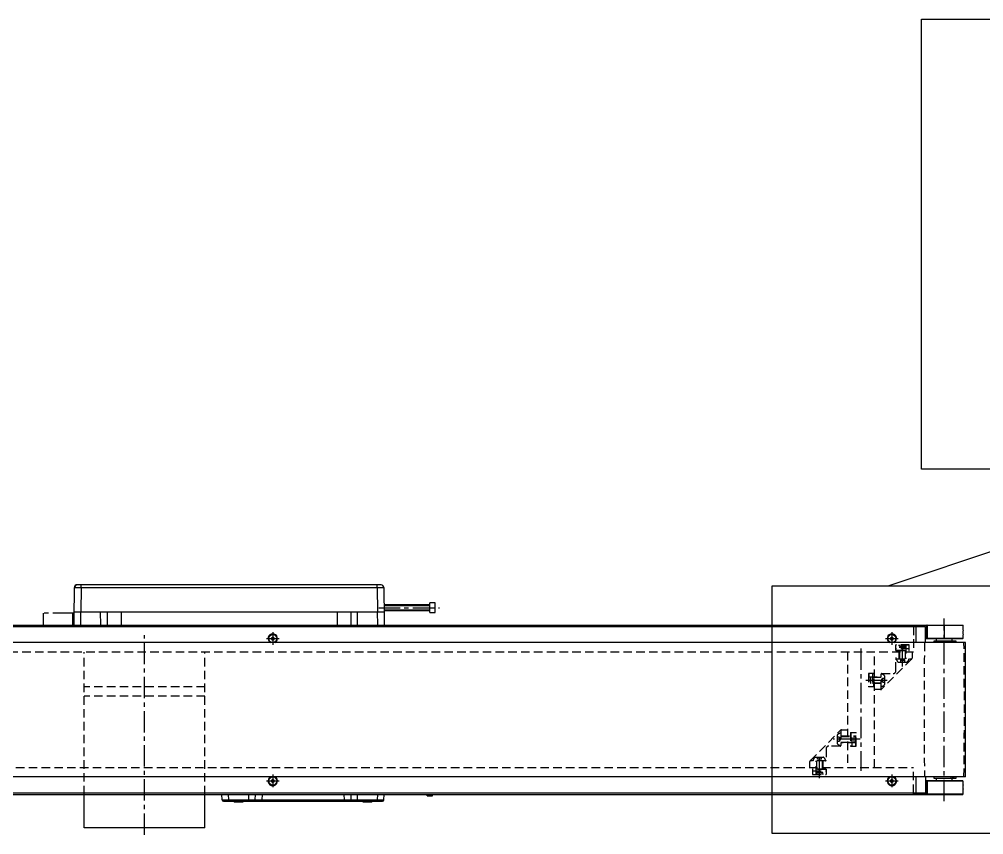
# Model space of a CAD drawing. Extents: x 0 to 1797, y -8 to 948.
# Drawn here: x 658 to 1377, y 341 to 948 of the extents above; entities that cross this region are included whole.
import ezdxf

# ---------------------------------------------------------------- set-up
doc = ezdxf.new("R2010")
doc.units = 0
doc.header["$LTSCALE"] = 0.5
for name, pattern in [('CENTER', [50.8, 31.75, -6.35, 6.35, -6.35]), ('DASHED', [19.05, 12.7, -6.35]), ('PHANTOM', [63.5, 31.75, -6.35, 6.35, -6.35, 6.35, -6.35])]:
    doc.linetypes.add(name, pattern=pattern)
for name, color, linetype in [('MSM_CENTER', 1, 'CENTER'), ('MSM_CONTINUOUS', 7, 'CONTINUOUS'), ('MSM_DASHED', 4, 'DASHED'), ('MSM_IMAGINARY', 6, 'PHANTOM'), ('MSM_NARROW', 5, 'CONTINUOUS')]:
    doc.layers.add(name, color=color, linetype=linetype)

msp = doc.modelspace()

# ---------------------------------------------------------------- linework, layer by layer
at = {"layer": 'MSM_CENTER'}
for p, q in [((926.05, 509.77), (971.26, 509.77)), ((1347.19, 365.77), (1347.19, 501.77)), ((751.69, 340.77), (751.69, 489.43)), ((847.19, 491.47), (847.19, 482.07)), ((1308.19, 491.47), (1308.19, 482.07)), ((842.49, 486.77), (851.89, 486.77)), ((1303.49, 486.77), (1312.89, 486.77)), ((1316.19, 466.02), (1316.19, 483.07)), ((1285.19, 479.27), (1285.19, 388.27)), ((1288.89, 455.77), (1305.94, 455.77)), ((1284.5, 411.77), (1264.44, 411.77)), ((1254.19, 382.77), (1254.19, 401.52)), ((842.49, 380.77), (851.89, 380.77)), ((847.19, 385.47), (847.19, 376.07)), ((1303.49, 380.77), (1312.89, 380.77)), ((1308.19, 385.47), (1308.19, 376.07))]:
    msp.add_line(p, q, dxfattribs=at)
at = {"layer": 'MSM_CONTINUOUS'}
for p, q in [((699.19, 501.77), (699.59, 524.81)), ((699.59, 524.81), (701.05, 524.82)), ((699.72, 525.47), (699.72, 525.79)), ((699.87, 525.79), (699.72, 525.79)), ((701.41, 526.77), (700.72, 526.77)), ((701.05, 524.82), (704.59, 524.81)), ((927.79, 526.77), (701.59, 526.77)), ((704.59, 524.81), (704.27, 506.77)), ((704.59, 524.81), (704.59, 526.77)), ((704.59, 524.81), (929.79, 524.81)), ((874.69, 526.97), (874.49, 526.77)), ((874.89, 526.77), (874.69, 526.97)), ((877.19, 526.97), (876.99, 526.77)), ((877.39, 526.77), (877.19, 526.97)), ((879.69, 526.97), (879.49, 526.77)), ((879.89, 526.77), (879.69, 526.97)), ((882.19, 526.97), (881.99, 526.77)), ((882.39, 526.77), (882.19, 526.97)), ((884.69, 526.97), (884.49, 526.77)), ((884.89, 526.77), (884.69, 526.97)), ((887.19, 526.97), (886.99, 526.77)), ((887.39, 526.77), (887.19, 526.97)), ((889.69, 526.97), (889.49, 526.77)), ((889.89, 526.77), (889.69, 526.97)), ((892.19, 526.97), (891.99, 526.77)), ((892.39, 526.77), (892.19, 526.97)), ((894.69, 526.97), (894.49, 526.77)), ((894.89, 526.77), (894.69, 526.97)), ((897.19, 526.97), (896.99, 526.77)), ((897.39, 526.77), (897.19, 526.97)), ((899.69, 526.97), (899.49, 526.77)), ((899.89, 526.77), (899.69, 526.97)), ((902.19, 526.97), (901.99, 526.77)), ((902.39, 526.77), (902.19, 526.97)), ((904.69, 526.97), (904.49, 526.77)), ((904.89, 526.77), (904.69, 526.97)), ((907.19, 526.97), (906.99, 526.77)), ((907.39, 526.77), (907.19, 526.97)), ((909.69, 526.97), (909.49, 526.77)), ((909.89, 526.77), (909.69, 526.97)), ((912.19, 526.97), (911.99, 526.77)), ((912.39, 526.77), (912.19, 526.97)), ((914.69, 526.97), (914.49, 526.77)), ((914.89, 526.77), (914.69, 526.97)), ((924.79, 524.81), (924.79, 526.77)), ((924.79, 524.81), (925.1, 506.77)), ((929.79, 524.81), (930.19, 501.77)), ((964.19, 511.77), (930.01, 511.77)), ((968.19, 513.27), (964.19, 513.27)), ((964.19, 506.27), (964.19, 513.27)), ((968.19, 506.27), (968.19, 513.27)), ((699.19, 496.77), (699.36, 506.77)), ((699.36, 506.77), (930.01, 506.77)), ((704.19, 496.77), (704.36, 506.77)), ((719.19, 496.77), (719.01, 506.77)), ((724.19, 496.77), (724.01, 506.77)), ((734.19, 506.77), (734.19, 496.77)), ((895.19, 506.77), (895.19, 496.77)), ((905.36, 506.77), (905.19, 496.77)), ((910.19, 496.77), (910.36, 506.77)), ((925.01, 506.77), (925.19, 496.77)), ((930.01, 506.77), (930.19, 496.77)), ((930.08, 507.77), (964.19, 507.77)), ((964.19, 506.27), (968.19, 506.27)), ((333.39, 496.77), (1360.99, 496.77)), ((361.13, 495.77), (1333.24, 495.77)), ((699.19, 501.77), (699.27, 501.77)), ((930.1, 501.77), (930.19, 501.77)), ((1324.19, 495.77), (1324.19, 496.77)), ((1361.19, 496.57), (1324.19, 496.57)), ((1324.39, 496.77), (1324.39, 495.77)), ((1326.23, 483.77), (1326.23, 495.77)), ((1333.24, 483.77), (1333.24, 495.77)), ((1333.99, 496.77), (1333.99, 486.77)), ((1334.19, 496.57), (1334.19, 486.97)), ((1334.39, 496.77), (1334.39, 486.77)), ((1347.19, 496.77), (1347.19, 486.77)), ((1361.19, 492.97), (1361.19, 496.57)), ((1361.19, 486.97), (1361.19, 489.59)), ((1363.09, 483.77), (331.29, 483.77)), ((847.19, 487.93), (846.19, 487.35)), ((846.19, 487.35), (846.19, 486.19)), ((846.19, 486.19), (847.19, 485.62)), ((848.19, 487.35), (847.19, 487.93)), ((847.19, 485.62), (848.19, 486.19)), ((848.19, 486.19), (848.19, 487.35)), ((1308.19, 487.93), (1307.19, 487.35)), ((1307.19, 487.35), (1307.19, 486.19)), ((1307.19, 486.19), (1308.19, 485.62)), ((1309.19, 487.35), (1308.19, 487.93)), ((1308.19, 485.62), (1309.19, 486.19)), ((1309.19, 486.19), (1309.19, 487.35)), ((1333.24, 486.97), (1361.19, 486.97)), ((1333.24, 486.77), (1360.99, 486.77)), ((1339.34, 484.77), (1339.34, 483.77)), ((1356.14, 484.77), (1339.34, 484.77)), ((1341.19, 486.77), (1341.19, 484.77)), ((1352.37, 483.77), (1352.37, 484.77)), ((1353.19, 484.77), (1353.19, 486.77)), ((1353.7, 483.77), (1353.7, 484.77)), ((1354.44, 484.77), (1354.44, 483.77)), ((1356.14, 483.77), (1356.14, 484.77)), ((1363.09, 383.77), (1363.09, 483.77)), ((1363.09, 383.77), (331.29, 383.77)), ((847.19, 381.93), (846.19, 381.35)), ((846.19, 381.35), (846.19, 380.19)), ((848.19, 381.35), (847.19, 381.93)), ((848.19, 380.19), (848.19, 381.35)), ((1308.19, 381.93), (1307.19, 381.35)), ((1307.19, 381.35), (1307.19, 380.19)), ((1309.19, 381.35), (1308.19, 381.93)), ((1309.19, 380.19), (1309.19, 381.35)), ((1326.23, 371.77), (1326.23, 383.77)), ((1333.24, 383.77), (1333.24, 371.77)), ((1360.99, 380.77), (1333.24, 380.77)), ((1333.99, 380.77), (1333.99, 370.77)), ((1334.39, 380.77), (1334.39, 370.77)), ((1339.34, 383.77), (1339.34, 382.77)), ((1339.34, 382.77), (1356.14, 382.77)), ((1341.19, 382.77), (1341.19, 380.77)), ((1347.19, 370.77), (1347.19, 380.77)), ((1352.37, 382.77), (1352.37, 383.77)), ((1353.19, 380.77), (1353.19, 382.77)), ((1353.7, 382.77), (1353.7, 383.77)), ((1354.44, 383.77), (1354.44, 382.77)), ((1356.14, 382.77), (1356.14, 383.77)), ((846.19, 380.19), (847.19, 379.62)), ((847.19, 379.62), (848.19, 380.19)), ((1307.19, 380.19), (1308.19, 379.62)), ((1308.19, 379.62), (1309.19, 380.19)), ((1361.19, 380.57), (1333.24, 380.57)), ((1334.19, 380.57), (1334.19, 370.97)), ((1361.19, 377.97), (1361.19, 380.57)), ((1361.19, 370.97), (1361.19, 374.59)), ((333.39, 370.77), (1360.99, 370.77)), ((1333.24, 371.77), (361.13, 371.77)), ((706.69, 345.77), (706.69, 370.77)), ((796.69, 345.77), (796.69, 370.77)), ((809.38, 366.75), (809.31, 370.77)), ((809.38, 366.75), (929.99, 366.75)), ((814.38, 366.75), (814.31, 370.77)), ((814.38, 366.75), (814.38, 365.77)), ((829.19, 370.77), (829.12, 366.75)), ((829.12, 365.77), (829.12, 366.75)), ((834.12, 366.75), (834.19, 370.77)), ((839.19, 370.77), (839.12, 366.75)), ((900.19, 370.77), (900.26, 366.75)), ((900.26, 366.75), (900.26, 365.77)), ((905.19, 370.77), (905.26, 366.75)), ((910.26, 366.75), (910.19, 370.77)), ((925.07, 370.77), (925, 366.75)), ((925, 366.75), (925, 365.77)), ((929.99, 366.75), (930.06, 370.77)), ((962.19, 369.77), (962.19, 370.77)), ((962.19, 369.77), (966.19, 369.77)), ((966.19, 369.77), (966.19, 370.77)), ((1324.19, 370.77), (1324.19, 371.77)), ((1361.19, 370.97), (1324.19, 370.97)), ((1324.39, 371.77), (1324.39, 370.77)), ((810.38, 365.77), (928.99, 365.77)), ((822.42, 365.02), (818.56, 365.02)), ((824.8, 365.01), (822.42, 365.02)), ((871.69, 365.57), (871.49, 365.77)), ((871.89, 365.77), (871.69, 365.57)), ((873.99, 365.77), (874.19, 365.57)), ((874.39, 365.77), (874.19, 365.57)), ((876.69, 365.57), (876.49, 365.77)), ((876.89, 365.77), (876.69, 365.57)), ((878.99, 365.77), (879.19, 365.57)), ((879.39, 365.77), (879.19, 365.57)), ((881.69, 365.57), (881.49, 365.77)), ((881.89, 365.77), (881.69, 365.57)), ((883.99, 365.77), (884.19, 365.57)), ((884.39, 365.77), (884.19, 365.57)), ((886.69, 365.57), (886.49, 365.77)), ((886.89, 365.77), (886.69, 365.57)), ((888.99, 365.77), (889.19, 365.57)), ((889.39, 365.77), (889.19, 365.57)), ((891.69, 365.57), (891.49, 365.77)), ((891.89, 365.77), (891.69, 365.57)), ((894.19, 365.57), (893.99, 365.77)), ((894.39, 365.77), (894.19, 365.57)), ((896.69, 365.57), (896.49, 365.77)), ((896.89, 365.77), (896.69, 365.57)), ((899.19, 365.57), (898.99, 365.77)), ((899.39, 365.77), (899.19, 365.57)), ((901.69, 365.57), (901.49, 365.77)), ((901.89, 365.77), (901.69, 365.57)), ((904.19, 365.57), (903.99, 365.77)), ((904.39, 365.77), (904.19, 365.57)), ((906.69, 365.57), (906.49, 365.77)), ((906.89, 365.77), (906.69, 365.57)), ((909.19, 365.57), (908.99, 365.77)), ((909.39, 365.77), (909.19, 365.57)), ((911.69, 365.57), (911.49, 365.77)), ((911.89, 365.77), (911.69, 365.57)), ((920.81, 365.02), (914.56, 365.02)), ((796.69, 345.77), (706.69, 345.77))]:
    msp.add_line(p, q, dxfattribs=at)
for centre in [(847.19, 486.77), (1308.19, 486.77), (847.19, 380.77), (1308.19, 380.77)]:
    msp.add_circle(centre, 3, dxfattribs=at)
for centre, radius, start, end in [((701.59, 524.77), 2, 90.00033, 178.99987), ((700.72, 525.77), 1, 90, 179), ((927.79, 524.77), 2, 1.00013, 89.99988), ((1324.39, 496.57), 0.2, 90, 180), ((1334.39, 496.57), 0.2, 90, 180), ((1360.99, 496.57), 0.2, 0, 90), ((847.19, 486.77), 3.5, 301.00272, 238.99728), ((1308.19, 486.77), 3.5, 301.00272, 238.99728), ((1375.08, 491.28), 14, 173.06607, 186.93393), ((1334.39, 486.97), 0.2, 180, 270), ((1360.99, 486.97), 0.2, 270, 0), ((847.19, 380.77), 3.5, 121.00272, 58.99728), ((1308.19, 380.77), 3.5, 121.00272, 58.99728), ((1334.43, 380.52), 0.229, 134.51973, 167.93762), ((1334.43, 380.53), 0.229, 102.05451, 135.49042), ((1360.99, 380.57), 0.2, 0, 90), ((1375.1, 376.28), 14.02, 173.07512, 186.92488), ((810.38, 366.77), 1, 180.99307, 270.00651), ((833.12, 366.77), 0.997, 269.84939, 359.15093), ((906.25, 366.77), 0.997, 180.8097, 270.19009), ((929, 366.77), 0.996, 269.79817, 359.20225), ((1324.39, 370.97), 0.2, 180, 270), ((1334.39, 370.97), 0.2, 180, 270), ((1360.99, 370.97), 0.2, 270, 0), ((821.6, 368.67), 4.75, 217.63934, 230.22689), ((821.77, 368.67), 4.75, 309.61241, 322.36066), ((917.6, 368.67), 4.75, 217.63934, 230.22689), ((917.77, 368.67), 4.75, 309.79337, 322.36066)]:
    msp.add_arc(centre, radius, start, end, dxfattribs=at)
at = {"layer": 'MSM_DASHED'}
for p, q in [((1324.19, 495.77), (1324.19, 476.77)), ((1321.19, 482.07), (1311.19, 482.07)), ((1311.19, 477.97), (1311.19, 482.07)), ((1321.19, 481.94), (1311.19, 481.94)), ((1313.69, 471.77), (1313.69, 482.07)), ((1314.12, 471.77), (1314.12, 482.07)), ((1318.25, 471.77), (1318.25, 482.07)), ((1318.69, 482.07), (1318.69, 471.77)), ((1321.19, 477.97), (1321.19, 482.07)), ((1324.19, 476.77), (370.19, 476.77)), ((706.69, 370.77), (706.69, 476.77)), ((796.69, 370.77), (796.69, 476.77)), ((1275.19, 476.77), (1275.19, 390.77)), ((1295.19, 390.77), (1295.19, 476.77)), ((1321.19, 479.13), (1311.19, 479.13)), ((1311.19, 478.17), (1321.19, 478.17)), ((1311.19, 477.97), (1321.19, 477.97)), ((1313.69, 480.34), (1314.12, 480.77)), ((1313.69, 480.34), (1318.69, 480.34)), ((1318.25, 480.77), (1314.12, 480.77)), ((1318.25, 480.77), (1318.69, 480.34)), ((1323.19, 476.77), (1323.19, 472.19)), ((1322.89, 471.48), (1300.48, 449.06)), ((1311.19, 472.58), (1311.19, 471.02)), ((1311.19, 462.77), (1311.19, 471.27)), ((1311.69, 471.77), (1323.1, 471.77)), ((1319.31, 469.02), (1313.06, 469.02)), ((1314.69, 470.58), (1316.19, 471.45)), ((1314.69, 470.58), (1314.69, 469.02)), ((1314.69, 470.58), (1317.69, 470.58)), ((1316.19, 471.45), (1317.69, 470.58)), ((1316.19, 470.58), (1316.19, 469.02)), ((1317.69, 470.58), (1317.69, 469.02)), ((1290.89, 460.77), (1290.89, 450.77)), ((1294.99, 460.77), (1290.89, 460.77)), ((1291.02, 460.77), (1291.02, 450.77)), ((1293.83, 460.77), (1293.83, 450.77)), ((1294.79, 450.77), (1294.79, 460.77)), ((1294.99, 450.77), (1294.99, 460.77)), ((1300.19, 448.86), (1300.19, 460.27)), ((1300.69, 460.77), (1309.19, 460.77)), ((1290.89, 458.27), (1300.19, 458.27)), ((1300.19, 457.84), (1290.89, 457.84)), ((1300.19, 453.7), (1290.89, 453.7)), ((1300.19, 453.27), (1290.89, 453.27)), ((1292.19, 457.84), (1292.62, 458.27)), ((1292.19, 457.84), (1292.19, 453.7)), ((1292.62, 453.27), (1292.19, 453.7)), ((1292.62, 453.27), (1292.62, 458.27)), ((1300.51, 455.77), (1301.38, 457.27)), ((1301.38, 454.27), (1300.51, 455.77)), ((1301.38, 457.27), (1302.94, 457.27)), ((1301.38, 454.27), (1301.38, 457.27)), ((1301.38, 455.77), (1302.94, 455.77)), ((1301.38, 454.27), (1302.94, 454.27)), ((1302.94, 452.65), (1302.94, 458.9)), ((796.69, 450.77), (706.69, 450.77)), ((1294.99, 450.77), (1290.89, 450.77)), ((1299.77, 448.77), (1295.19, 448.77)), ((796.69, 443.97), (706.69, 443.97)), ((1247.48, 396.06), (1269.89, 418.48)), ((1270.19, 418.68), (1270.19, 407.27)), ((1270.6, 418.77), (1275.19, 418.77)), ((1277.39, 416.77), (1277.39, 406.77)), ((1277.39, 416.77), (1281.49, 416.77)), ((1277.59, 416.77), (1277.59, 406.77)), ((1278.55, 406.77), (1278.55, 416.77)), ((1281.36, 406.77), (1281.36, 416.77)), ((1281.49, 406.77), (1281.49, 416.77)), ((1267.44, 414.9), (1267.44, 408.65)), ((1269, 413.27), (1267.44, 413.27)), ((1269, 411.77), (1267.44, 411.77)), ((1269, 410.27), (1267.44, 410.27)), ((1269, 413.27), (1269.86, 411.77)), ((1269, 413.27), (1269, 410.27)), ((1269.86, 411.77), (1269, 410.27)), ((1270.19, 414.27), (1281.49, 414.27)), ((1270.19, 413.84), (1281.49, 413.84)), ((1270.19, 409.7), (1281.49, 409.7)), ((1279.75, 414.27), (1279.75, 409.27)), ((1279.75, 414.27), (1280.19, 413.84)), ((1280.19, 409.7), (1279.75, 409.27)), ((1280.19, 409.7), (1280.19, 413.84)), ((1259.19, 404.77), (1259.19, 396.27)), ((1269.69, 406.77), (1261.19, 406.77)), ((1281.49, 409.27), (1270.19, 409.27)), ((1277.39, 406.77), (1281.49, 406.77)), ((1247.19, 390.77), (1247.19, 395.36)), ((1258.69, 395.77), (1247.28, 395.77)), ((1251.06, 398.52), (1257.31, 398.52)), ((1251.69, 385.47), (1251.69, 395.77)), ((1252.12, 395.77), (1252.12, 385.47)), ((1252.69, 396.96), (1252.69, 398.52)), ((1255.69, 396.96), (1252.69, 396.96)), ((1254.19, 396.96), (1254.19, 398.52)), ((1255.69, 396.96), (1255.69, 398.52)), ((1256.25, 395.77), (1256.25, 385.47)), ((1256.69, 395.77), (1256.69, 385.47)), ((370.19, 390.77), (1324.19, 390.77)), ((1259.19, 389.57), (1249.19, 389.57)), ((1249.19, 389.57), (1249.19, 385.47)), ((1259.19, 389.37), (1249.19, 389.37)), ((1249.19, 388.41), (1259.19, 388.41)), ((1259.19, 389.57), (1259.19, 385.47)), ((1324.19, 371.77), (1324.19, 390.77)), ((1249.19, 385.6), (1259.19, 385.6)), ((1249.19, 385.47), (1259.19, 385.47)), ((1256.69, 387.2), (1251.69, 387.2)), ((1252.12, 386.77), (1251.69, 387.2)), ((1252.12, 386.77), (1256.25, 386.77)), ((1256.69, 387.2), (1256.25, 386.77))]:
    msp.add_line(p, q, dxfattribs=at)
for centre, radius, start, end in [((5499, 433.77), 4166.81, 179.31246, 180.68754), ((-2804.63, 433.77), 4166.81, 359.31246, 0.68754), ((1311.69, 471.27), 0.5, 90, 180), ((1316.1, 472.67), 4.75, 191.61256, 230.22689), ((1316.27, 472.67), 4.75, 309.77311, 349.06843), ((1322.19, 472.19), 1, 315, 0), ((1300.69, 460.27), 0.5, 90, 180), ((1299.29, 455.86), 4.75, 39.77311, 78.37632), ((1309.19, 462.77), 2, 270, 0), ((1299.29, 455.68), 4.75, 280.93157, 320.22689), ((1299.77, 449.77), 1, 270, 315), ((1270.6, 417.77), 1, 90, 135), ((1271.09, 411.86), 4.75, 100.93157, 140.22689), ((1261.19, 404.77), 2, 90, 180), ((1271.09, 411.68), 4.75, 219.77311, 258.37632), ((1269.69, 407.27), 0.5, 270, 0), ((1248.19, 395.36), 1, 135, 180), ((1254.1, 394.87), 4.75, 129.77311, 169.06843), ((1254.27, 394.87), 4.75, 11.61256, 50.22689), ((1258.69, 396.27), 0.5, 270, 0)]:
    msp.add_arc(centre, radius, start, end, dxfattribs=at)
at = {"layer": 'MSM_IMAGINARY'}
for p, q in [((676.39, 496.77), (676.39, 505.77)), ((699.26, 505.77), (676.39, 505.77)), ((698.39, 496.77), (698.39, 505.77)), ((699.19, 501.77), (698.39, 501.77))]:
    msp.add_line(p, q, dxfattribs=at)
msp.add_arc((702.62, 505.08), 3.8, 151.72806, 169.45237, dxfattribs=at)
at = {"layer": 'MSM_NARROW'}
for p, q in [((1330.33, 947.78), (1797.46, 947.78)), ((1330.33, 612.89), (1330.33, 947.78)), ((1305.55, 525.96), (1563.9, 612.89)), ((1797.46, 612.89), (1330.33, 612.89)), ((1219.04, 341.58), (1219.04, 525.96)), ((1219.04, 525.96), (1392.06, 525.96)), ((930.02, 511.39), (964.19, 511.39)), ((930.08, 508.15), (964.19, 508.15)), ((1392.06, 341.58), (1219.04, 341.58))]:
    msp.add_line(p, q, dxfattribs=at)

doc.saveas('drawing.dxf')
